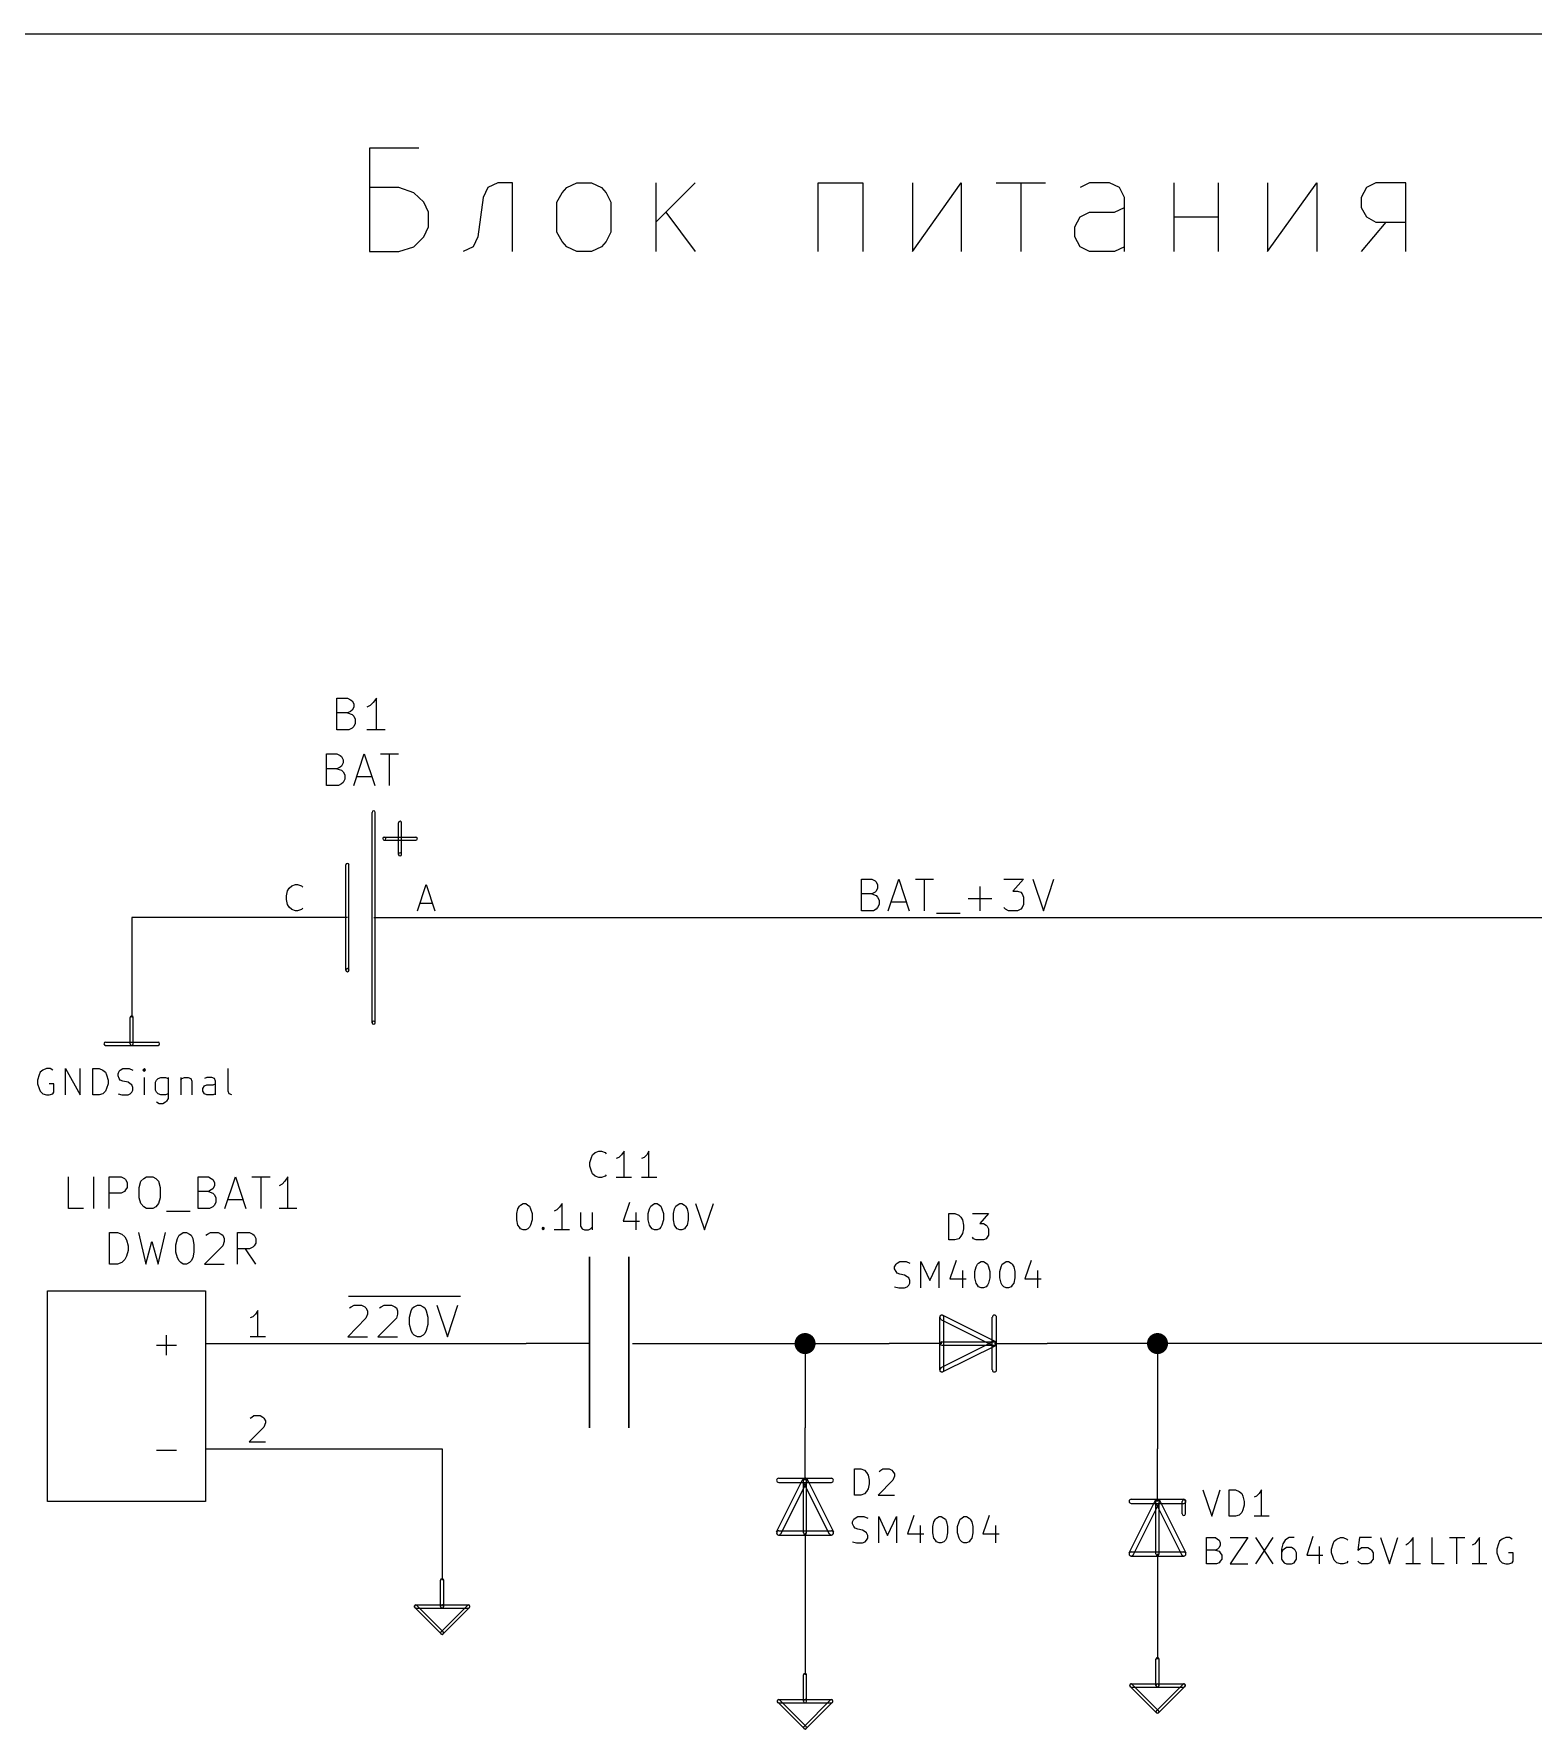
# Model space of a CAD drawing. Extents: x 10 to 584, y -410 to -10.
# Drawn here: x 436.2 to 508.6, y -317.1 to -235.2 of the extents above; entities that cross this region are included whole.
import ezdxf

# ---------------------------------------------------------------- set-up
doc = ezdxf.new("R2010")
doc.units = 0
doc.header["$MEASUREMENT"] = 0
doc.layers.add('BLACK', color=7, linetype='CONTINUOUS')

msp = doc.modelspace()

# ---------------------------------------------------------------- linework, layer by layer
at = {"layer": 'Black'}
for p, q in [((11.938, -235.204), (582.676, -235.204)), ((454.812, -240.716), (452.425, -240.716)), ((452.425, -240.716), (452.425, -245.72)), ((453.847, -242.621), (452.425, -242.621)), ((454.558, -242.875), (453.847, -242.621)), ((455.041, -243.332), (454.558, -242.875)), ((457.911, -243.103), (457.657, -245.008)), ((458.14, -242.621), (457.911, -243.103)), ((458.622, -242.392), (458.14, -242.621)), ((459.334, -242.392), (458.622, -242.392)), ((459.334, -245.72), (459.334, -242.392)), ((461.467, -243.332), (461.721, -242.875)), ((461.721, -242.875), (461.95, -242.621)), ((461.95, -242.621), (462.432, -242.392)), ((462.432, -242.392), (463.144, -242.392)), ((463.144, -242.392), (463.626, -242.621)), ((463.626, -242.621), (463.855, -242.875)), ((463.855, -242.875), (464.083, -243.332)), ((466.242, -242.392), (466.242, -245.72)), ((468.147, -242.392), (466.242, -244.297)), ((474.091, -245.72), (474.091, -242.392)), ((474.091, -242.392), (476.25, -242.392)), ((476.25, -242.392), (476.25, -245.72)), ((478.638, -242.392), (478.638, -245.72)), ((478.638, -245.72), (481, -242.392)), ((481, -242.392), (481, -245.72)), ((482.676, -242.392), (485.064, -242.392)), ((483.87, -242.392), (483.87, -245.72)), ((487.197, -242.392), (486.74, -242.621)), ((488.163, -242.392), (487.197, -242.392)), ((488.645, -242.621), (488.163, -242.392)), ((488.874, -243.103), (488.645, -242.621)), ((488.874, -245.72), (488.874, -243.103)), ((491.261, -242.392), (491.261, -245.72)), ((493.395, -242.392), (493.395, -245.72)), ((495.783, -242.392), (495.783, -245.72)), ((495.783, -245.72), (498.17, -242.392)), ((498.17, -242.392), (498.17, -245.72)), ((500.558, -242.621), (500.304, -243.103)), ((500.304, -243.103), (500.304, -243.586)), ((501.015, -242.392), (500.558, -242.621)), ((502.463, -242.392), (501.015, -242.392)), ((502.463, -245.72), (502.463, -242.392)), ((455.27, -243.815), (455.041, -243.332)), ((455.27, -244.526), (455.27, -243.815)), ((461.467, -244.78), (461.467, -243.332)), ((464.083, -243.332), (464.083, -244.78)), ((466.725, -243.815), (468.147, -245.72)), ((486.74, -244.043), (487.197, -243.815)), ((487.197, -243.815), (488.391, -243.815)), ((488.391, -243.815), (488.874, -243.586)), ((500.304, -243.586), (500.558, -244.043)), ((455.041, -245.008), (455.27, -244.526)), ((486.486, -244.526), (486.74, -244.043)), ((486.486, -245.008), (486.486, -244.526)), ((491.261, -244.043), (493.395, -244.043)), ((501.498, -244.297), (500.304, -245.72)), ((500.558, -244.043), (501.015, -244.297)), ((501.015, -244.297), (502.463, -244.297)), ((453.847, -245.72), (454.558, -245.491)), ((454.558, -245.491), (455.041, -245.008)), ((457.429, -245.491), (456.946, -245.72)), ((457.657, -245.008), (457.429, -245.491)), ((461.721, -245.237), (461.467, -244.78)), ((461.95, -245.491), (461.721, -245.237)), ((462.432, -245.72), (461.95, -245.491)), ((463.626, -245.491), (463.144, -245.72)), ((463.855, -245.237), (463.626, -245.491)), ((464.083, -244.78), (463.855, -245.237)), ((486.74, -245.491), (486.486, -245.008)), ((487.197, -245.72), (486.74, -245.491)), ((488.874, -245.491), (488.391, -245.72)), ((452.425, -245.72), (453.847, -245.72)), ((463.144, -245.72), (462.432, -245.72)), ((488.391, -245.72), (487.197, -245.72)), ((450.85, -268.808), (450.85, -267.284)), ((450.85, -267.284), (451.358, -267.284)), ((451.358, -267.284), (451.51, -267.36)), ((451.51, -267.36), (451.587, -267.411)), ((451.587, -267.411), (451.663, -267.564)), ((451.663, -267.564), (451.663, -267.716)), ((452.45, -267.64), (452.298, -267.716)), ((452.603, -267.487), (452.45, -267.64)), ((452.755, -267.284), (452.603, -267.487)), ((452.755, -268.808), (452.755, -267.284)), ((451.358, -267.995), (450.85, -267.995)), ((451.51, -267.919), (451.358, -267.995)), ((451.358, -267.995), (451.587, -268.072)), ((451.587, -267.868), (451.51, -267.919)), ((451.663, -267.716), (451.587, -267.868)), ((451.587, -268.072), (451.663, -268.148)), ((451.663, -268.148), (451.739, -268.3)), ((451.739, -268.503), (451.663, -268.656)), ((451.739, -268.3), (451.739, -268.503)), ((451.434, -268.808), (450.85, -268.808)), ((451.587, -268.732), (451.434, -268.808)), ((451.663, -268.656), (451.587, -268.732)), ((453.187, -268.808), (452.298, -268.808)), ((450.342, -271.501), (450.342, -269.977)), ((450.342, -269.977), (450.85, -269.977)), ((450.85, -269.977), (451.002, -270.053)), ((451.002, -270.053), (451.079, -270.104)), ((451.079, -270.104), (451.155, -270.256)), ((451.663, -271.501), (452.171, -269.977)), ((452.171, -269.977), (452.679, -271.501)), ((452.958, -269.977), (453.822, -269.977)), ((453.39, -271.501), (453.39, -269.977)), ((450.85, -270.688), (450.342, -270.688)), ((451.002, -270.612), (450.85, -270.688)), ((450.85, -270.688), (451.079, -270.764)), ((451.079, -270.561), (451.002, -270.612)), ((451.155, -270.408), (451.079, -270.561)), ((451.079, -270.764), (451.155, -270.84)), ((451.155, -270.256), (451.155, -270.408)), ((451.155, -270.84), (451.231, -270.993)), ((450.926, -271.501), (450.342, -271.501)), ((451.079, -271.424), (450.926, -271.501)), ((451.155, -271.348), (451.079, -271.424)), ((451.231, -271.196), (451.155, -271.348)), ((451.231, -270.993), (451.231, -271.196)), ((451.79, -271.069), (452.526, -271.069)), ((452.552, -282.956), (452.552, -272.796)), ((452.704, -282.956), (452.704, -272.796)), ((453.822, -274.828), (453.822, -273.304)), ((453.974, -274.828), (453.974, -273.304)), ((453.136, -273.99), (454.66, -273.99)), ((453.136, -274.142), (454.66, -274.142)), ((451.282, -280.416), (451.282, -275.336)), ((451.434, -280.416), (451.434, -275.336)), ((448.412, -276.835), (448.462, -276.581)), ((448.462, -276.581), (448.539, -276.454)), ((448.539, -276.454), (448.666, -276.352)), ((448.666, -276.352), (448.843, -276.276)), ((448.843, -276.276), (448.945, -276.276)), ((448.945, -276.276), (449.148, -276.352)), ((449.148, -276.352), (449.199, -276.403)), ((454.736, -277.546), (455.168, -276.276)), ((455.168, -276.276), (455.574, -277.546)), ((476.174, -277.546), (476.174, -276.022)), ((476.174, -276.022), (476.682, -276.022)), ((476.682, -276.022), (476.834, -276.098)), ((476.834, -276.657), (476.682, -276.733)), ((476.834, -276.098), (476.885, -276.149)), ((476.885, -276.606), (476.834, -276.657)), ((476.885, -276.149), (476.961, -276.301)), ((476.961, -276.454), (476.885, -276.606)), ((476.961, -276.301), (476.961, -276.454)), ((477.469, -277.546), (477.977, -276.022)), ((477.977, -276.022), (478.485, -277.546)), ((478.79, -276.022), (479.654, -276.022)), ((479.222, -277.546), (479.222, -276.022)), ((481.914, -277.546), (481.914, -276.377)), ((483.057, -276.022), (483.997, -276.022)), ((483.997, -276.022), (483.489, -276.606)), ((483.489, -276.606), (483.718, -276.606)), ((483.718, -276.606), (483.87, -276.657)), ((483.87, -276.657), (483.946, -276.733)), ((484.454, -276.022), (484.962, -277.546)), ((484.962, -277.546), (485.47, -276.022)), ((448.412, -277.012), (448.412, -276.835)), ((448.462, -277.241), (448.412, -277.012)), ((448.539, -277.368), (448.462, -277.241)), ((448.666, -277.495), (448.539, -277.368)), ((448.843, -277.546), (448.666, -277.495)), ((449.148, -277.495), (448.945, -277.546)), ((449.199, -277.419), (449.148, -277.495)), ((454.863, -277.19), (455.447, -277.19)), ((476.682, -276.733), (476.174, -276.733)), ((476.682, -276.733), (476.885, -276.809)), ((476.885, -277.47), (476.758, -277.546)), ((476.885, -276.809), (476.961, -276.885)), ((476.961, -277.393), (476.885, -277.47)), ((476.961, -276.885), (477.037, -277.038)), ((477.037, -277.241), (476.961, -277.393)), ((477.037, -277.038), (477.037, -277.241)), ((477.622, -277.114), (478.358, -277.114)), ((481.33, -276.962), (482.473, -276.962)), ((483.133, -277.47), (483.057, -277.393)), ((483.286, -277.546), (483.133, -277.47)), ((483.87, -277.47), (483.718, -277.546)), ((483.946, -277.393), (483.87, -277.47)), ((483.946, -276.733), (483.997, -276.885)), ((483.997, -277.241), (483.946, -277.393)), ((483.997, -276.885), (483.997, -277.241)), ((446.278, -277.876), (440.944, -277.876)), ((440.944, -277.876), (440.944, -282.702)), ((451.358, -277.876), (446.278, -277.876)), ((448.945, -277.546), (448.843, -277.546)), ((452.628, -277.876), (457.708, -277.876)), ((457.708, -277.876), (547.624, -277.876)), ((476.758, -277.546), (476.174, -277.546)), ((479.806, -277.673), (480.949, -277.673)), ((483.718, -277.546), (483.286, -277.546)), ((440.868, -283.972), (440.868, -282.702)), ((441.02, -283.972), (441.02, -282.702)), ((439.674, -283.896), (442.214, -283.896)), ((439.674, -284.048), (442.214, -284.048)), ((436.474, -285.471), (436.397, -285.725)), ((436.524, -285.344), (436.474, -285.471)), ((436.651, -285.242), (436.524, -285.344)), ((436.829, -285.166), (436.651, -285.242)), ((437.007, -285.166), (436.829, -285.166)), ((437.134, -285.242), (437.007, -285.166)), ((437.744, -286.436), (437.744, -285.166)), ((437.744, -285.166), (438.455, -286.436)), ((438.455, -286.436), (438.455, -285.166)), ((439.064, -286.436), (439.064, -285.166)), ((439.064, -285.166), (439.369, -285.166)), ((439.369, -285.166), (439.547, -285.242)), ((439.547, -285.242), (439.674, -285.344)), ((439.674, -285.344), (439.725, -285.471)), ((439.725, -285.471), (439.801, -285.725)), ((440.284, -285.42), (440.334, -285.293)), ((440.284, -285.521), (440.284, -285.42)), ((440.334, -285.648), (440.284, -285.521)), ((440.334, -285.293), (440.385, -285.242)), ((440.385, -285.725), (440.334, -285.648)), ((440.385, -285.242), (440.512, -285.166)), ((440.512, -285.166), (440.817, -285.166)), ((440.817, -285.166), (440.995, -285.242)), ((441.554, -285.166), (441.477, -285.242)), ((441.477, -285.242), (441.554, -285.293)), ((441.604, -285.242), (441.554, -285.166)), ((441.554, -285.166), (441.554, -285.293)), ((441.554, -285.293), (441.604, -285.242)), ((441.554, -286.436), (441.554, -285.598)), ((442.138, -285.725), (442.214, -285.648)), ((442.214, -285.648), (442.341, -285.598)), ((442.341, -285.598), (442.57, -285.598)), ((442.57, -285.598), (442.697, -285.648)), ((442.697, -285.598), (442.697, -286.614)), ((443.306, -285.598), (443.306, -286.436)), ((443.306, -285.725), (443.357, -285.648)), ((443.357, -285.648), (443.484, -285.598)), ((443.484, -285.598), (443.662, -285.598)), ((443.662, -285.598), (443.789, -285.648)), ((443.789, -285.648), (443.84, -285.775)), ((444.576, -285.598), (444.449, -285.648)), ((444.805, -285.598), (444.576, -285.598)), ((444.932, -285.648), (444.805, -285.598)), ((444.983, -285.775), (444.932, -285.648)), ((445.592, -286.258), (445.592, -285.166)), ((436.397, -285.725), (436.397, -285.902)), ((436.397, -285.902), (436.474, -286.131)), ((436.474, -286.131), (436.524, -286.258)), ((436.524, -286.258), (436.651, -286.385)), ((436.651, -286.385), (436.829, -286.436)), ((436.829, -286.436), (436.956, -286.436)), ((437.185, -285.902), (436.956, -285.902)), ((436.956, -286.436), (437.134, -286.385)), ((437.134, -286.385), (437.185, -286.309)), ((437.185, -286.309), (437.185, -285.902)), ((439.369, -286.436), (439.064, -286.436)), ((439.547, -286.385), (439.369, -286.436)), ((439.674, -286.258), (439.547, -286.385)), ((439.725, -286.131), (439.674, -286.258)), ((439.801, -285.902), (439.725, -286.131)), ((439.801, -285.725), (439.801, -285.902)), ((440.284, -286.385), (440.461, -286.436)), ((440.512, -285.775), (440.385, -285.725)), ((440.461, -286.436), (440.766, -286.436)), ((440.766, -285.826), (440.512, -285.775)), ((440.868, -285.902), (440.766, -285.826)), ((440.766, -286.436), (440.868, -286.385)), ((440.944, -285.953), (440.868, -285.902)), ((440.868, -286.385), (440.944, -286.309)), ((440.995, -286.08), (440.944, -285.953)), ((440.944, -286.309), (440.995, -286.207)), ((440.995, -286.207), (440.995, -286.08)), ((442.087, -285.826), (442.138, -285.725)), ((442.087, -286.207), (442.087, -285.826)), ((442.138, -286.309), (442.087, -286.207)), ((442.214, -286.385), (442.138, -286.309)), ((442.341, -286.436), (442.214, -286.385)), ((442.57, -286.436), (442.341, -286.436)), ((442.697, -286.385), (442.57, -286.436)), ((443.84, -285.775), (443.84, -286.436)), ((444.373, -286.131), (444.449, -286.004)), ((444.373, -286.258), (444.373, -286.131)), ((444.449, -286.385), (444.373, -286.258)), ((444.449, -286.004), (444.576, -285.953)), ((444.576, -286.436), (444.449, -286.385)), ((444.576, -285.953), (444.881, -285.953)), ((444.881, -286.436), (444.576, -286.436)), ((444.881, -285.953), (444.983, -285.902)), ((444.983, -286.385), (444.881, -286.436)), ((444.983, -286.436), (444.983, -285.775)), ((445.643, -286.385), (445.592, -286.258)), ((445.77, -286.436), (445.643, -286.385)), ((442.265, -286.868), (442.138, -286.791)), ((442.443, -286.868), (442.265, -286.868)), ((442.57, -286.791), (442.443, -286.868)), ((442.62, -286.741), (442.57, -286.791)), ((442.697, -286.614), (442.62, -286.741)), ((463.067, -289.712), (463.144, -289.458)), ((463.067, -289.89), (463.067, -289.712)), ((463.144, -289.458), (463.194, -289.331)), ((463.194, -289.331), (463.321, -289.23)), ((463.321, -289.23), (463.499, -289.154)), ((463.499, -289.154), (463.626, -289.154)), ((463.626, -289.154), (463.804, -289.23)), ((463.804, -289.23), (463.855, -289.281)), ((464.464, -289.458), (464.337, -289.509)), ((464.591, -289.331), (464.464, -289.458)), ((464.718, -289.154), (464.591, -289.331)), ((464.718, -290.424), (464.718, -289.154)), ((465.684, -289.458), (465.557, -289.509)), ((465.811, -289.331), (465.684, -289.458)), ((465.912, -289.154), (465.811, -289.331)), ((465.912, -290.424), (465.912, -289.154)), ((437.896, -291.922), (437.896, -290.398)), ((439.115, -291.922), (439.115, -290.398)), ((439.852, -291.922), (439.852, -290.398)), ((439.852, -290.398), (440.436, -290.398)), ((440.436, -290.398), (440.588, -290.474)), ((440.588, -290.474), (440.639, -290.525)), ((440.639, -290.525), (440.715, -290.678)), ((441.3, -290.906), (441.376, -290.601)), ((441.376, -290.601), (441.528, -290.474)), ((441.528, -290.474), (441.655, -290.398)), ((441.655, -290.398), (441.96, -290.398)), ((441.96, -290.398), (442.112, -290.474)), ((442.112, -290.474), (442.239, -290.601)), ((442.239, -290.601), (442.316, -290.906)), ((444.144, -291.922), (444.144, -290.398)), ((444.144, -290.398), (444.652, -290.398)), ((444.652, -290.398), (444.779, -290.474)), ((444.779, -290.474), (444.856, -290.525)), ((444.856, -290.525), (444.932, -290.678)), ((445.44, -291.922), (445.948, -290.398)), ((445.948, -290.398), (446.456, -291.922)), ((446.735, -290.398), (447.624, -290.398)), ((447.192, -291.922), (447.192, -290.398)), ((448.335, -290.601), (448.208, -290.754)), ((448.488, -290.398), (448.335, -290.601)), ((448.488, -291.922), (448.488, -290.398)), ((463.144, -290.119), (463.067, -289.89)), ((463.194, -290.246), (463.144, -290.119)), ((463.321, -290.373), (463.194, -290.246)), ((463.499, -290.424), (463.321, -290.373)), ((463.626, -290.424), (463.499, -290.424)), ((463.804, -290.373), (463.626, -290.424)), ((463.855, -290.297), (463.804, -290.373)), ((465.074, -290.424), (464.337, -290.424)), ((466.293, -290.424), (465.557, -290.424)), ((440.436, -291.186), (439.852, -291.186)), ((440.588, -291.109), (440.436, -291.186)), ((440.639, -291.033), (440.588, -291.109)), ((440.715, -290.906), (440.639, -291.033)), ((440.715, -290.678), (440.715, -290.906)), ((441.3, -291.414), (441.3, -290.906)), ((441.376, -291.694), (441.3, -291.414)), ((442.316, -291.414), (442.239, -291.694)), ((442.316, -290.906), (442.316, -291.414)), ((444.652, -291.109), (444.144, -291.109)), ((444.779, -291.033), (444.652, -291.109)), ((444.652, -291.109), (444.856, -291.186)), ((444.856, -290.982), (444.779, -291.033)), ((444.932, -290.83), (444.856, -290.982)), ((444.856, -291.186), (444.932, -291.262)), ((444.932, -290.678), (444.932, -290.83)), ((444.932, -291.262), (445.008, -291.414)), ((445.008, -291.414), (445.008, -291.617)), ((448.208, -290.754), (448.056, -290.83)), ((438.607, -291.922), (437.896, -291.922)), ((441.528, -291.846), (441.376, -291.694)), ((441.655, -291.922), (441.528, -291.846)), ((441.96, -291.922), (441.655, -291.922)), ((442.112, -291.846), (441.96, -291.922)), ((442.239, -291.694), (442.112, -291.846)), ((442.62, -292.049), (443.763, -292.049)), ((444.703, -291.922), (444.144, -291.922)), ((444.856, -291.846), (444.703, -291.922)), ((444.932, -291.77), (444.856, -291.846)), ((445.008, -291.617), (444.932, -291.77)), ((445.592, -291.49), (446.303, -291.49)), ((448.92, -291.922), (448.056, -291.922)), ((459.537, -292.176), (459.588, -291.948)), ((459.537, -292.481), (459.537, -292.176)), ((459.588, -291.948), (459.664, -291.821)), ((459.664, -291.821), (459.715, -291.77)), ((459.715, -291.77), (459.842, -291.694)), ((459.842, -291.694), (459.969, -291.694)), ((459.969, -291.694), (460.07, -291.77)), ((460.07, -291.77), (460.146, -291.821)), ((460.146, -291.821), (460.197, -291.948)), ((460.197, -291.948), (460.273, -292.176)), ((460.273, -292.176), (460.273, -292.481)), ((461.467, -291.998), (461.34, -292.049)), ((461.594, -291.871), (461.467, -291.998)), ((461.721, -291.694), (461.594, -291.871)), ((461.721, -292.964), (461.721, -291.694)), ((462.61, -292.125), (462.61, -292.786)), ((463.169, -292.125), (463.169, -292.964)), ((464.972, -291.643), (464.668, -292.532)), ((465.277, -292.125), (465.277, -292.964)), ((465.887, -292.176), (465.938, -291.948)), ((465.887, -292.481), (465.887, -292.176)), ((465.938, -291.948), (466.014, -291.821)), ((466.014, -291.821), (466.065, -291.77)), ((466.065, -291.77), (466.192, -291.694)), ((466.192, -291.694), (466.319, -291.694)), ((466.319, -291.694), (466.42, -291.77)), ((466.42, -291.77), (466.496, -291.821)), ((466.496, -291.821), (466.547, -291.948)), ((466.547, -291.948), (466.623, -292.176)), ((466.623, -292.176), (466.623, -292.481)), ((467.106, -292.176), (467.157, -291.948)), ((467.106, -292.481), (467.106, -292.176)), ((467.157, -291.948), (467.208, -291.821)), ((467.208, -291.821), (467.284, -291.77)), ((467.284, -291.77), (467.411, -291.694)), ((467.411, -291.694), (467.512, -291.694)), ((467.512, -291.694), (467.639, -291.77)), ((467.639, -291.77), (467.69, -291.821)), ((467.69, -291.821), (467.766, -291.948)), ((467.766, -291.948), (467.817, -292.176)), ((467.817, -292.176), (467.817, -292.481)), ((468.173, -291.694), (468.605, -292.964)), ((468.605, -292.964), (469.036, -291.694)), ((480.39, -293.446), (480.39, -292.176)), ((480.39, -292.176), (480.695, -292.176)), ((480.695, -292.176), (480.873, -292.252)), ((480.873, -292.252), (480.974, -292.354)), ((481.533, -292.176), (482.321, -292.176)), ((482.321, -292.176), (481.889, -292.659)), ((459.588, -292.735), (459.537, -292.481)), ((459.664, -292.837), (459.588, -292.735)), ((459.715, -292.913), (459.664, -292.837)), ((459.842, -292.964), (459.715, -292.913)), ((459.969, -292.964), (459.842, -292.964)), ((460.07, -292.913), (459.969, -292.964)), ((460.146, -292.837), (460.07, -292.913)), ((460.197, -292.735), (460.146, -292.837)), ((460.273, -292.481), (460.197, -292.735)), ((460.756, -292.913), (460.807, -292.837)), ((460.807, -292.964), (460.756, -292.913)), ((460.807, -292.837), (460.858, -292.913)), ((460.807, -292.837), (460.807, -292.964)), ((460.858, -292.913), (460.807, -292.964)), ((462.077, -292.964), (461.34, -292.964)), ((462.61, -292.786), (462.686, -292.913)), ((462.686, -292.913), (462.813, -292.964)), ((462.813, -292.964), (462.991, -292.964)), ((462.991, -292.964), (463.093, -292.913)), ((463.093, -292.913), (463.169, -292.837)), ((464.668, -292.532), (465.455, -292.532)), ((465.938, -292.735), (465.887, -292.481)), ((466.014, -292.837), (465.938, -292.735)), ((466.065, -292.913), (466.014, -292.837)), ((466.192, -292.964), (466.065, -292.913)), ((466.319, -292.964), (466.192, -292.964)), ((466.42, -292.913), (466.319, -292.964)), ((466.496, -292.837), (466.42, -292.913)), ((466.547, -292.735), (466.496, -292.837)), ((466.623, -292.481), (466.547, -292.735)), ((467.157, -292.735), (467.106, -292.481)), ((467.208, -292.837), (467.157, -292.735)), ((467.284, -292.913), (467.208, -292.837)), ((467.411, -292.964), (467.284, -292.913)), ((467.512, -292.964), (467.411, -292.964)), ((467.639, -292.913), (467.512, -292.964)), ((467.69, -292.837), (467.639, -292.913)), ((467.766, -292.735), (467.69, -292.837)), ((467.817, -292.481), (467.766, -292.735)), ((480.974, -292.354), (481.051, -292.481)), ((481.051, -292.481), (481.101, -292.735)), ((481.101, -292.913), (481.051, -293.141)), ((481.101, -292.735), (481.101, -292.913)), ((481.889, -292.659), (482.067, -292.659)), ((482.067, -292.659), (482.194, -292.735)), ((482.194, -292.735), (482.244, -292.786)), ((482.244, -292.786), (482.321, -292.913)), ((482.321, -292.913), (482.321, -293.218)), ((439.877, -294.615), (439.877, -293.091)), ((439.877, -293.091), (440.258, -293.091)), ((440.258, -293.091), (440.461, -293.167)), ((440.461, -293.167), (440.614, -293.294)), ((440.614, -293.294), (440.69, -293.446)), ((440.69, -293.446), (440.766, -293.726)), ((440.766, -293.726), (440.766, -293.954)), ((441.274, -293.091), (441.63, -294.615)), ((441.63, -294.615), (441.909, -293.522)), ((441.909, -293.522), (442.214, -294.615)), ((442.214, -294.615), (442.57, -293.091)), ((443.078, -293.675), (443.154, -293.37)), ((443.078, -294.03), (443.078, -293.675)), ((443.154, -293.37), (443.23, -293.218)), ((443.23, -293.218), (443.306, -293.167)), ((443.306, -293.167), (443.433, -293.091)), ((443.433, -293.091), (443.586, -293.091)), ((443.586, -293.091), (443.738, -293.167)), ((443.738, -293.167), (443.814, -293.218)), ((443.814, -293.218), (443.89, -293.37)), ((443.89, -293.37), (443.941, -293.675)), ((443.941, -293.675), (443.941, -294.03)), ((445.338, -293.726), (444.449, -294.615)), ((444.525, -293.218), (444.602, -293.167)), ((444.602, -293.167), (444.754, -293.091)), ((444.754, -293.091), (445.11, -293.091)), ((445.11, -293.091), (445.262, -293.167)), ((445.262, -293.167), (445.338, -293.218)), ((445.338, -293.218), (445.414, -293.37)), ((445.414, -293.522), (445.338, -293.726)), ((445.414, -293.37), (445.414, -293.522)), ((446.049, -294.615), (446.049, -293.091)), ((446.049, -293.091), (446.634, -293.091)), ((446.634, -293.878), (446.049, -293.878)), ((446.938, -294.615), (446.43, -293.878)), ((446.634, -293.091), (446.786, -293.167)), ((446.786, -293.802), (446.634, -293.878)), ((446.786, -293.167), (446.862, -293.218)), ((446.862, -293.726), (446.786, -293.802)), ((446.862, -293.218), (446.938, -293.37)), ((446.938, -293.599), (446.862, -293.726)), ((446.938, -293.37), (446.938, -293.599)), ((480.695, -293.446), (480.39, -293.446)), ((480.873, -293.395), (480.695, -293.446)), ((480.974, -293.268), (480.873, -293.395)), ((481.051, -293.141), (480.974, -293.268)), ((481.584, -293.395), (481.533, -293.319)), ((481.711, -293.446), (481.584, -293.395)), ((482.067, -293.446), (481.711, -293.446)), ((482.194, -293.395), (482.067, -293.446)), ((482.244, -293.319), (482.194, -293.395)), ((482.321, -293.218), (482.244, -293.319)), ((440.258, -294.615), (439.877, -294.615)), ((440.461, -294.538), (440.258, -294.615)), ((440.614, -294.386), (440.461, -294.538)), ((440.69, -294.234), (440.614, -294.386)), ((440.766, -293.954), (440.69, -294.234)), ((443.154, -294.31), (443.078, -294.03)), ((443.23, -294.462), (443.154, -294.31)), ((443.306, -294.538), (443.23, -294.462)), ((443.433, -294.615), (443.306, -294.538)), ((443.586, -294.615), (443.433, -294.615)), ((443.738, -294.538), (443.586, -294.615)), ((443.814, -294.462), (443.738, -294.538)), ((443.89, -294.31), (443.814, -294.462)), ((443.941, -294.03), (443.89, -294.31)), ((444.449, -294.615), (445.414, -294.615)), ((463.042, -294.259), (463.042, -302.514)), ((463.042, -302.514), (463.042, -294.259)), ((464.947, -302.514), (464.947, -294.259)), ((464.947, -294.259), (464.947, -302.514)), ((477.774, -294.742), (477.85, -294.615)), ((477.85, -294.615), (477.901, -294.564)), ((477.901, -294.564), (478.028, -294.488)), ((478.028, -294.488), (478.333, -294.488)), ((478.333, -294.488), (478.511, -294.564)), ((479.044, -295.758), (479.044, -294.488)), ((479.044, -294.488), (479.476, -295.402)), ((479.476, -295.402), (479.908, -294.488)), ((479.908, -294.488), (479.908, -295.758)), ((480.746, -294.437), (480.441, -295.326)), ((481.711, -294.742), (481.787, -294.615)), ((481.787, -294.615), (481.838, -294.564)), ((481.838, -294.564), (481.965, -294.488)), ((481.965, -294.488), (482.067, -294.488)), ((482.067, -294.488), (482.194, -294.564)), ((482.194, -294.564), (482.27, -294.615)), ((482.27, -294.615), (482.321, -294.742)), ((482.93, -294.742), (482.981, -294.615)), ((482.981, -294.615), (483.057, -294.564)), ((483.057, -294.564), (483.159, -294.488)), ((483.159, -294.488), (483.286, -294.488)), ((483.286, -294.488), (483.413, -294.564)), ((483.413, -294.564), (483.464, -294.615)), ((483.464, -294.615), (483.54, -294.742)), ((484.378, -294.437), (484.073, -295.326)), ((477.774, -294.843), (477.774, -294.742)), ((477.85, -294.97), (477.774, -294.843)), ((477.901, -295.046), (477.85, -294.97)), ((478.028, -295.097), (477.901, -295.046)), ((478.257, -295.148), (478.028, -295.097)), ((478.384, -295.224), (478.257, -295.148)), ((478.46, -295.275), (478.384, -295.224)), ((478.511, -295.402), (478.46, -295.275)), ((478.46, -295.631), (478.511, -295.529)), ((478.511, -295.529), (478.511, -295.402)), ((480.441, -295.326), (481.228, -295.326)), ((481.051, -294.919), (481.051, -295.758)), ((481.66, -294.97), (481.711, -294.742)), ((481.66, -295.275), (481.66, -294.97)), ((481.711, -295.529), (481.66, -295.275)), ((481.787, -295.631), (481.711, -295.529)), ((482.321, -295.529), (482.27, -295.631)), ((482.321, -294.742), (482.371, -294.97)), ((482.371, -295.275), (482.321, -295.529)), ((482.371, -294.97), (482.371, -295.275)), ((482.854, -294.97), (482.93, -294.742)), ((482.854, -295.275), (482.854, -294.97)), ((482.93, -295.529), (482.854, -295.275)), ((482.981, -295.631), (482.93, -295.529)), ((483.54, -295.529), (483.464, -295.631)), ((483.54, -294.742), (483.591, -294.97)), ((483.591, -295.275), (483.54, -295.529)), ((483.591, -294.97), (483.591, -295.275)), ((484.073, -295.326), (484.861, -295.326)), ((484.683, -294.919), (484.683, -295.758)), ((436.88, -306.07), (436.88, -295.91)), ((436.88, -295.91), (444.5, -295.91)), ((444.5, -295.91), (444.5, -306.07)), ((451.409, -296.164), (452.628, -296.164)), ((452.628, -296.164), (454.076, -296.164)), ((454.076, -296.164), (455.524, -296.164)), ((455.524, -296.164), (456.819, -296.164)), ((477.774, -295.707), (477.977, -295.758)), ((477.977, -295.758), (478.257, -295.758)), ((478.257, -295.758), (478.384, -295.707)), ((478.384, -295.707), (478.46, -295.631)), ((481.838, -295.707), (481.787, -295.631)), ((481.965, -295.758), (481.838, -295.707)), ((482.067, -295.758), (481.965, -295.758)), ((482.194, -295.707), (482.067, -295.758)), ((482.27, -295.631), (482.194, -295.707)), ((483.057, -295.707), (482.981, -295.631)), ((483.159, -295.758), (483.057, -295.707)), ((483.286, -295.758), (483.159, -295.758)), ((483.413, -295.707), (483.286, -295.758)), ((483.464, -295.631), (483.413, -295.707)), ((446.786, -297.155), (446.659, -297.205)), ((446.913, -297.028), (446.786, -297.155)), ((447.04, -296.85), (446.913, -297.028)), ((447.04, -298.12), (447.04, -296.85)), ((451.46, -296.723), (451.536, -296.672)), ((451.536, -296.672), (451.688, -296.596)), ((451.688, -296.596), (452.044, -296.596)), ((452.044, -296.596), (452.196, -296.672)), ((452.196, -296.672), (452.247, -296.723)), ((452.247, -296.723), (452.323, -296.875)), ((452.323, -297.028), (452.247, -297.231)), ((452.323, -296.875), (452.323, -297.028)), ((452.907, -296.723), (452.984, -296.672)), ((452.984, -296.672), (453.136, -296.596)), ((453.136, -296.596), (453.492, -296.596)), ((453.492, -296.596), (453.644, -296.672)), ((453.644, -296.672), (453.72, -296.723)), ((453.72, -296.723), (453.771, -296.875)), ((453.771, -297.028), (453.72, -297.231)), ((453.771, -296.875), (453.771, -297.028)), ((454.355, -297.18), (454.431, -296.875)), ((454.431, -296.875), (454.508, -296.723)), ((454.508, -296.723), (454.584, -296.672)), ((454.584, -296.672), (454.736, -296.596)), ((454.736, -296.596), (454.863, -296.596)), ((454.863, -296.596), (455.016, -296.672)), ((455.016, -296.672), (455.092, -296.723)), ((455.092, -296.723), (455.168, -296.875)), ((455.168, -296.875), (455.244, -297.18)), ((455.676, -296.596), (456.184, -298.12)), ((456.184, -298.12), (456.692, -296.596)), ((480.111, -297.078), (482.651, -298.348)), ((452.247, -297.231), (451.383, -298.12)), ((453.72, -297.231), (452.831, -298.12)), ((454.355, -297.536), (454.355, -297.18)), ((454.431, -297.815), (454.355, -297.536)), ((454.508, -297.967), (454.431, -297.815)), ((454.584, -298.044), (454.508, -297.967)), ((455.092, -297.967), (455.016, -298.044)), ((455.168, -297.815), (455.092, -297.967)), ((455.244, -297.536), (455.168, -297.815)), ((455.244, -297.18), (455.244, -297.536)), ((479.958, -299.72), (479.958, -297.18)), ((480.009, -297.282), (482.549, -298.552)), ((480.162, -299.72), (480.162, -297.18)), ((482.498, -299.72), (482.498, -297.18)), ((482.702, -299.72), (482.702, -297.18)), ((442.138, -298.526), (443.103, -298.526)), ((442.62, -299.009), (442.62, -298.044)), ((444.5, -298.45), (449.58, -298.45)), ((447.396, -298.12), (446.659, -298.12)), ((449.58, -298.45), (459.994, -298.45)), ((451.383, -298.12), (452.323, -298.12)), ((452.831, -298.12), (453.771, -298.12)), ((454.736, -298.12), (454.584, -298.044)), ((454.863, -298.12), (454.736, -298.12)), ((455.016, -298.044), (454.863, -298.12)), ((462.991, -298.45), (459.994, -298.45)), ((465.125, -298.45), (468.122, -298.45)), ((468.122, -298.45), (477.52, -298.45)), ((473.456, -298.45), (473.456, -302.514)), ((480.06, -298.45), (477.52, -298.45)), ((482.549, -298.348), (480.009, -299.618)), ((480.06, -298.374), (482.6, -298.374)), ((480.06, -298.526), (482.6, -298.526)), ((482.651, -298.552), (480.111, -299.822)), ((482.6, -298.45), (485.14, -298.45)), ((528.574, -298.45), (485.14, -298.45)), ((490.474, -298.45), (490.474, -303.53)), ((446.659, -302.057), (446.735, -302.006)), ((446.735, -302.006), (446.837, -301.93)), ((446.837, -301.93), (447.142, -301.93)), ((447.142, -301.93), (447.269, -302.006)), ((447.269, -302.006), (447.319, -302.057)), ((447.319, -302.057), (447.396, -302.184)), ((447.319, -302.489), (446.608, -303.2)), ((447.396, -302.285), (447.319, -302.489)), ((447.396, -302.184), (447.396, -302.285)), ((473.456, -305.054), (473.456, -302.514)), ((442.138, -303.606), (443.103, -303.606)), ((444.5, -303.53), (449.58, -303.53)), ((446.608, -303.2), (447.396, -303.2)), ((449.58, -303.53), (455.93, -303.53)), ((455.93, -303.53), (455.93, -309.88)), ((490.474, -306.07), (490.474, -303.53)), ((475.844, -305.765), (475.844, -304.495)), ((475.844, -304.495), (476.148, -304.495)), ((476.148, -304.495), (476.326, -304.571)), ((477.114, -304.571), (477.215, -304.495)), ((477.215, -304.495), (477.52, -304.495)), ((477.52, -304.495), (477.647, -304.571)), ((472.084, -307.543), (473.354, -305.003)), ((472.186, -304.952), (474.726, -304.952)), ((472.186, -305.156), (474.726, -305.156)), ((472.288, -307.645), (473.558, -305.105)), ((473.354, -305.105), (474.624, -307.645)), ((473.38, -307.594), (473.38, -305.054)), ((473.532, -307.594), (473.532, -305.054)), ((473.558, -305.003), (474.828, -307.543)), ((476.326, -304.571), (476.428, -304.673)), ((476.428, -304.673), (476.504, -304.8)), ((476.504, -304.8), (476.555, -305.054)), ((476.555, -305.232), (476.504, -305.46)), ((476.555, -305.054), (476.555, -305.232)), ((477.698, -305.054), (476.987, -305.765)), ((477.037, -304.622), (477.114, -304.571)), ((477.647, -304.571), (477.698, -304.622)), ((477.698, -304.622), (477.774, -304.749)), ((477.774, -304.851), (477.698, -305.054)), ((477.774, -304.749), (477.774, -304.851)), ((444.5, -306.07), (436.88, -306.07)), ((476.148, -305.765), (475.844, -305.765)), ((476.326, -305.714), (476.148, -305.765)), ((476.428, -305.587), (476.326, -305.714)), ((476.504, -305.46), (476.428, -305.587)), ((476.987, -305.765), (477.774, -305.765)), ((489.102, -308.559), (490.372, -306.019)), ((489.204, -305.968), (491.744, -305.968)), ((489.204, -306.172), (491.744, -306.172)), ((489.306, -308.661), (490.576, -306.121)), ((490.372, -306.121), (491.642, -308.661)), ((490.398, -308.61), (490.398, -306.07)), ((490.55, -308.61), (490.55, -306.07)), ((490.576, -306.019), (491.846, -308.559)), ((491.668, -306.68), (491.668, -306.07)), ((491.82, -306.68), (491.82, -306.07)), ((492.658, -305.511), (493.09, -306.781)), ((493.09, -306.781), (493.497, -305.511)), ((493.928, -306.781), (493.928, -305.511)), ((493.928, -305.511), (494.233, -305.511)), ((494.233, -305.511), (494.411, -305.587)), ((494.411, -305.587), (494.538, -305.689)), ((494.538, -305.689), (494.589, -305.816)), ((494.589, -305.816), (494.665, -306.07)), ((494.665, -306.07), (494.665, -306.248)), ((495.249, -305.816), (495.148, -305.867)), ((495.376, -305.689), (495.249, -305.816)), ((495.503, -305.511), (495.376, -305.689)), ((495.503, -306.781), (495.503, -305.511)), ((475.742, -307.061), (475.818, -306.934)), ((475.818, -306.934), (475.869, -306.883)), ((475.869, -306.883), (475.996, -306.807)), ((475.996, -306.807), (476.301, -306.807)), ((476.301, -306.807), (476.479, -306.883)), ((477.012, -308.077), (477.012, -306.807)), ((477.012, -306.807), (477.444, -307.721)), ((477.444, -307.721), (477.876, -306.807)), ((477.876, -306.807), (477.876, -308.077)), ((478.714, -306.756), (478.409, -307.645)), ((479.679, -307.061), (479.755, -306.934)), ((479.755, -306.934), (479.806, -306.883)), ((479.806, -306.883), (479.933, -306.807)), ((479.933, -306.807), (480.035, -306.807)), ((480.035, -306.807), (480.162, -306.883)), ((480.162, -306.883), (480.238, -306.934)), ((480.238, -306.934), (480.289, -307.061)), ((480.898, -307.061), (480.949, -306.934)), ((480.949, -306.934), (481.025, -306.883)), ((481.025, -306.883), (481.127, -306.807)), ((481.127, -306.807), (481.254, -306.807)), ((481.254, -306.807), (481.381, -306.883)), ((481.381, -306.883), (481.432, -306.934)), ((481.432, -306.934), (481.508, -307.061)), ((482.346, -306.756), (482.041, -307.645)), ((494.233, -306.781), (493.928, -306.781)), ((494.411, -306.73), (494.233, -306.781)), ((494.538, -306.603), (494.411, -306.73)), ((494.589, -306.476), (494.538, -306.603)), ((494.665, -306.248), (494.589, -306.476)), ((495.859, -306.781), (495.148, -306.781)), ((472.186, -307.492), (474.726, -307.492)), ((472.186, -307.696), (474.726, -307.696)), ((473.456, -307.594), (473.456, -310.134)), ((475.742, -307.162), (475.742, -307.061)), ((475.818, -307.289), (475.742, -307.162)), ((475.869, -307.365), (475.818, -307.289)), ((475.996, -307.416), (475.869, -307.365)), ((476.225, -307.467), (475.996, -307.416)), ((476.352, -307.543), (476.225, -307.467)), ((476.428, -307.594), (476.352, -307.543)), ((476.479, -307.721), (476.428, -307.594)), ((476.479, -307.848), (476.479, -307.721)), ((478.409, -307.645), (479.196, -307.645)), ((479.019, -307.238), (479.019, -308.077)), ((479.628, -307.289), (479.679, -307.061)), ((479.628, -307.594), (479.628, -307.289)), ((479.679, -307.848), (479.628, -307.594)), ((480.289, -307.061), (480.339, -307.289)), ((480.339, -307.594), (480.289, -307.848)), ((480.339, -307.289), (480.339, -307.594)), ((480.822, -307.289), (480.898, -307.061)), ((480.822, -307.594), (480.822, -307.289)), ((480.898, -307.848), (480.822, -307.594)), ((481.508, -307.061), (481.559, -307.289)), ((481.559, -307.594), (481.508, -307.848)), ((481.559, -307.289), (481.559, -307.594)), ((482.041, -307.645), (482.829, -307.645)), ((482.651, -307.238), (482.651, -308.077)), ((497.967, -307.772), (497.688, -308.661)), ((475.742, -308.026), (475.945, -308.077)), ((475.945, -308.077), (476.225, -308.077)), ((476.225, -308.077), (476.352, -308.026)), ((476.352, -308.026), (476.428, -307.95)), ((476.428, -307.95), (476.479, -307.848)), ((479.755, -307.95), (479.679, -307.848)), ((479.806, -308.026), (479.755, -307.95)), ((479.933, -308.077), (479.806, -308.026)), ((480.035, -308.077), (479.933, -308.077)), ((480.162, -308.026), (480.035, -308.077)), ((480.238, -307.95), (480.162, -308.026)), ((480.289, -307.848), (480.238, -307.95)), ((480.949, -307.95), (480.898, -307.848)), ((481.025, -308.026), (480.949, -307.95)), ((481.127, -308.077), (481.025, -308.026)), ((481.254, -308.077), (481.127, -308.077)), ((481.381, -308.026), (481.254, -308.077)), ((481.432, -307.95), (481.381, -308.026)), ((481.508, -307.848), (481.432, -307.95)), ((489.204, -308.508), (491.744, -308.508)), ((490.474, -308.61), (490.474, -311.15)), ((492.836, -309.093), (492.836, -307.823)), ((492.836, -307.823), (493.268, -307.823)), ((493.268, -308.432), (492.836, -308.432)), ((493.268, -307.823), (493.37, -307.899)), ((493.37, -308.381), (493.268, -308.432)), ((493.268, -308.432), (493.446, -308.483)), ((493.37, -307.899), (493.446, -307.95)), ((493.446, -308.305), (493.37, -308.381)), ((493.446, -307.95), (493.497, -308.077)), ((493.497, -308.178), (493.446, -308.305)), ((493.446, -308.483), (493.497, -308.559)), ((493.497, -308.077), (493.497, -308.178)), ((493.497, -308.559), (493.573, -308.661)), ((493.979, -307.823), (494.843, -307.823)), ((494.843, -307.823), (493.979, -309.093)), ((495.198, -307.823), (496.037, -309.093)), ((496.037, -307.823), (495.198, -309.093)), ((496.519, -308.127), (496.468, -308.381)), ((496.468, -308.381), (496.468, -308.864)), ((496.519, -308.432), (496.468, -308.559)), ((496.646, -307.95), (496.519, -308.127)), ((496.595, -308.381), (496.519, -308.432)), ((496.697, -308.305), (496.595, -308.381)), ((496.697, -307.899), (496.646, -307.95)), ((496.824, -307.823), (496.697, -307.899)), ((496.951, -308.305), (496.697, -308.305)), ((497.078, -307.823), (496.824, -307.823)), ((497.078, -308.381), (496.951, -308.305)), ((497.129, -308.432), (497.078, -308.381)), ((497.18, -308.559), (497.129, -308.432)), ((497.18, -308.864), (497.18, -308.559)), ((498.272, -308.254), (498.272, -309.093)), ((498.881, -308.381), (498.958, -308.127)), ((498.881, -308.559), (498.881, -308.381)), ((498.958, -308.788), (498.881, -308.559)), ((498.958, -308.127), (499.008, -308)), ((499.008, -308), (499.135, -307.899)), ((499.135, -307.899), (499.313, -307.823)), ((499.313, -307.823), (499.44, -307.823)), ((499.44, -307.823), (499.618, -307.899)), ((499.618, -307.899), (499.669, -307.95)), ((500.228, -307.823), (500.151, -308.432)), ((500.151, -308.432), (500.228, -308.381)), ((500.812, -307.823), (500.228, -307.823)), ((500.228, -308.381), (500.329, -308.305)), ((500.329, -308.305), (500.634, -308.305)), ((500.634, -308.305), (500.761, -308.381)), ((500.761, -308.381), (500.812, -308.432)), ((500.812, -308.432), (500.888, -308.559)), ((500.888, -308.559), (500.888, -308.864)), ((501.244, -307.823), (501.675, -309.093)), ((501.675, -309.093), (502.082, -307.823)), ((502.564, -308.127), (502.463, -308.178)), ((502.691, -308), (502.564, -308.127)), ((502.818, -307.823), (502.691, -308)), ((502.818, -309.093), (502.818, -307.823)), ((503.733, -309.093), (503.733, -307.823)), ((504.571, -307.823), (505.308, -307.823)), ((504.927, -309.093), (504.927, -307.823)), ((505.79, -308.127), (505.663, -308.178)), ((505.892, -308), (505.79, -308.127)), ((506.019, -307.823), (505.892, -308)), ((506.019, -309.093), (506.019, -307.823)), ((506.933, -308.127), (506.857, -308.381)), ((506.857, -308.381), (506.857, -308.559)), ((506.857, -308.559), (506.933, -308.788)), ((506.984, -308), (506.933, -308.127)), ((507.111, -307.899), (506.984, -308)), ((507.289, -307.823), (507.111, -307.899)), ((507.467, -307.823), (507.289, -307.823)), ((507.644, -308.559), (507.416, -308.559)), ((507.594, -307.899), (507.467, -307.823)), ((507.644, -308.966), (507.644, -308.559)), ((489.204, -308.712), (491.744, -308.712)), ((493.319, -309.093), (492.836, -309.093)), ((493.446, -309.042), (493.319, -309.093)), ((493.497, -308.966), (493.446, -309.042)), ((493.573, -308.864), (493.497, -308.966)), ((493.573, -308.661), (493.573, -308.864)), ((493.979, -309.093), (494.843, -309.093)), ((496.468, -308.864), (496.519, -308.966)), ((496.519, -308.966), (496.595, -309.042)), ((496.595, -309.042), (496.697, -309.093)), ((496.697, -309.093), (496.951, -309.093)), ((496.951, -309.093), (497.078, -309.042)), ((497.078, -309.042), (497.129, -308.966)), ((497.129, -308.966), (497.18, -308.864)), ((497.688, -308.661), (498.45, -308.661)), ((499.008, -308.915), (498.958, -308.788)), ((499.135, -309.042), (499.008, -308.915)), ((499.313, -309.093), (499.135, -309.042)), ((499.44, -309.093), (499.313, -309.093)), ((499.618, -309.042), (499.44, -309.093)), ((499.669, -308.966), (499.618, -309.042)), ((500.228, -309.042), (500.151, -308.966)), ((500.329, -309.093), (500.228, -309.042)), ((500.634, -309.093), (500.329, -309.093)), ((500.761, -309.042), (500.634, -309.093)), ((500.812, -308.966), (500.761, -309.042)), ((500.888, -308.864), (500.812, -308.966)), ((503.174, -309.093), (502.463, -309.093)), ((504.317, -309.093), (503.733, -309.093)), ((506.374, -309.093), (505.663, -309.093)), ((506.933, -308.788), (506.984, -308.915)), ((506.984, -308.915), (507.111, -309.042)), ((507.111, -309.042), (507.289, -309.093)), ((507.289, -309.093), (507.416, -309.093)), ((507.416, -309.093), (507.594, -309.042)), ((507.594, -309.042), (507.644, -308.966)), ((455.854, -311.15), (455.854, -309.88)), ((456.006, -311.15), (456.006, -309.88)), ((473.456, -310.134), (473.456, -314.452)), ((454.66, -311.074), (455.93, -311.074)), ((455.93, -311.074), (457.2, -311.074)), ((455.879, -312.471), (454.609, -311.201)), ((454.66, -311.226), (455.93, -311.226)), ((455.981, -312.369), (454.711, -311.099)), ((457.149, -311.099), (455.879, -312.369)), ((455.93, -311.226), (457.2, -311.226)), ((457.251, -311.201), (455.981, -312.471)), ((490.474, -311.15), (490.474, -313.69)), ((490.398, -314.96), (490.398, -313.69)), ((490.55, -314.96), (490.55, -313.69)), ((473.38, -315.722), (473.38, -314.452)), ((473.532, -315.722), (473.532, -314.452)), ((490.423, -316.281), (489.153, -315.011)), ((489.204, -314.884), (490.474, -314.884)), ((489.204, -315.036), (490.474, -315.036)), ((490.525, -316.179), (489.255, -314.909)), ((491.693, -314.909), (490.423, -316.179)), ((490.474, -314.884), (491.744, -314.884)), ((490.474, -315.036), (491.744, -315.036)), ((491.795, -315.011), (490.525, -316.281)), ((473.405, -317.043), (472.135, -315.773)), ((472.186, -315.646), (473.456, -315.646)), ((472.186, -315.798), (473.456, -315.798)), ((473.507, -316.941), (472.237, -315.671)), ((474.675, -315.671), (473.405, -316.941)), ((473.456, -315.646), (474.726, -315.646)), ((473.456, -315.798), (474.726, -315.798)), ((474.777, -315.773), (473.507, -317.043))]:
    msp.add_line(p, q, dxfattribs=at)
at = {"layer": 'Black', "const_width": 0.508}
for points in [[(473.202, -298.45, 1), (473.71, -298.45, 1)], [(490.22, -298.45, 1), (490.728, -298.45, 1)]]:
    msp.add_lwpolyline(points, format="xyb", close=True, dxfattribs=at)
at = {"layer": 'Black'}
for centre, radius, start, end in [((452.628, -272.796), 0.0762, 360, 540), ((453.898, -273.304), 0.0762, 360, 540), ((453.136, -274.066), 0.0762, 90, 270), ((453.136, -274.066), 0.0762, 0, 180), ((453.136, -274.066), 0.0762, 180, 360), ((454.66, -274.066), 0.0762, 270, 450), ((453.898, -274.828), 0.0762, 0, 180), ((453.898, -274.828), 0.0762, 180, 360), ((453.898, -274.828), 0.0762, 180, 360), ((451.358, -275.336), 0.0762, 360, 540), ((451.358, -280.416), 0.0762, 0, 180), ((451.358, -280.416), 0.0762, 180, 360), ((451.358, -280.416), 0.0762, 180, 360), ((440.944, -282.702), 0.0762, 360, 540), ((452.628, -282.956), 0.0762, 0, 180), ((452.628, -282.956), 0.0762, 180, 360), ((452.628, -282.956), 0.0762, 180, 360), ((439.674, -283.972), 0.0762, 90, 270), ((440.944, -283.972), 0.0762, 180, 360), ((442.214, -283.972), 0.0762, 270, 450), ((480.06, -297.18), 0.1016, 360, 540), ((480.06, -297.18), 0.1016, 63.4349, 243.435), ((482.6, -297.18), 0.1016, 360, 540), ((480.06, -298.45), 0.0762, 90, 270), ((482.6, -298.45), 0.1016, 296.565, 476.565), ((482.6, -298.45), 0.1016, 243.435, 423.435), ((482.6, -298.45), 0.0762, 270, 450), ((480.06, -299.72), 0.1016, 476.565, 656.565), ((480.06, -299.72), 0.1016, 180, 360), ((482.6, -299.72), 0.1016, 180, 360), ((472.186, -305.054), 0.1016, 90, 270), ((473.456, -305.054), 0.1016, 26.5651, 206.565), ((473.456, -305.054), 0.1016, 333.435, 513.435), ((473.456, -305.054), 0.0762, 360, 540), ((474.726, -305.054), 0.1016, 270, 450), ((489.204, -306.07), 0.1016, 90, 270), ((490.474, -306.07), 0.1016, 26.5651, 206.565), ((490.474, -306.07), 0.1016, 333.435, 513.435), ((490.474, -306.07), 0.0762, 360, 540), ((491.744, -306.07), 0.0762, 360, 540), ((491.744, -306.07), 0.1016, 270, 450), ((491.744, -306.68), 0.0762, 180, 360), ((472.186, -307.594), 0.1016, 90, 270), ((472.186, -307.594), 0.1016, 153.435, 333.435), ((473.456, -307.594), 0.0762, 180, 360), ((474.726, -307.594), 0.1016, 206.565, 386.565), ((474.726, -307.594), 0.1016, 270, 450), ((489.204, -308.61), 0.1016, 90, 270), ((489.204, -308.61), 0.1016, 153.435, 333.435), ((490.474, -308.61), 0.0762, 180, 360), ((491.744, -308.61), 0.1016, 206.565, 386.565), ((491.744, -308.61), 0.1016, 270, 450), ((455.93, -309.88), 0.0762, 360, 540), ((454.66, -311.15), 0.0762, 405, 585), ((454.66, -311.15), 0.0762, 90, 270), ((455.93, -311.15), 0.0762, 90, 270), ((455.93, -311.15), 0.0762, 270, 450), ((457.2, -311.15), 0.0762, 315, 495), ((457.2, -311.15), 0.0762, 270, 450), ((455.93, -311.15), 0.0762, 180, 360), ((455.93, -312.42), 0.0762, 495, 675), ((455.93, -312.42), 0.0762, 225, 405), ((490.474, -313.69), 0.0762, 360, 540), ((473.456, -314.452), 0.0762, 360, 540), ((489.204, -314.96), 0.0762, 405, 585), ((489.204, -314.96), 0.0762, 90, 270), ((490.474, -314.96), 0.0762, 90, 270), ((490.474, -314.96), 0.0762, 180, 360), ((490.474, -314.96), 0.0762, 270, 450), ((491.744, -314.96), 0.0762, 315, 495), ((491.744, -314.96), 0.0762, 270, 450), ((472.186, -315.722), 0.0762, 405, 585), ((472.186, -315.722), 0.0762, 90, 270), ((473.456, -315.722), 0.0762, 90, 270), ((473.456, -315.722), 0.0762, 180, 360), ((473.456, -315.722), 0.0762, 270, 450), ((474.726, -315.722), 0.0762, 315, 495), ((474.726, -315.722), 0.0762, 270, 450), ((490.474, -316.23), 0.0762, 495, 675), ((490.474, -316.23), 0.0762, 225, 405), ((473.456, -316.992), 0.0762, 495, 675), ((473.456, -316.992), 0.0762, 225, 405)]:
    msp.add_arc(centre, radius, start, end, dxfattribs=at)

doc.saveas('drawing.dxf')
